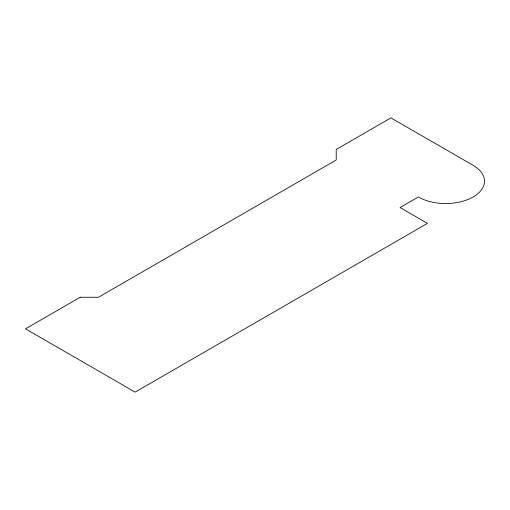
<?xml version="1.0" encoding="UTF-8"?>
<svg xmlns="http://www.w3.org/2000/svg" width="510" height="510" viewBox="0 0 510 510"><rect width="100%" height="100%" fill="white"/><g stroke="black" fill="none" stroke-linecap="round" stroke-linejoin="round"><path stroke-width="0.76" d="M80.21 297.253L25.5 328.842L135.131 392.133L427.469 223.355L400.063 207.532L418.334 196.981A38.76 22.376 0 0 0 473.146 196.981A38.76 22.376 0 0 0 473.146 165.336L390.928 117.867L336.211 149.456L336.211 160L98.487 297.253L80.21 297.253"/></g></svg>
